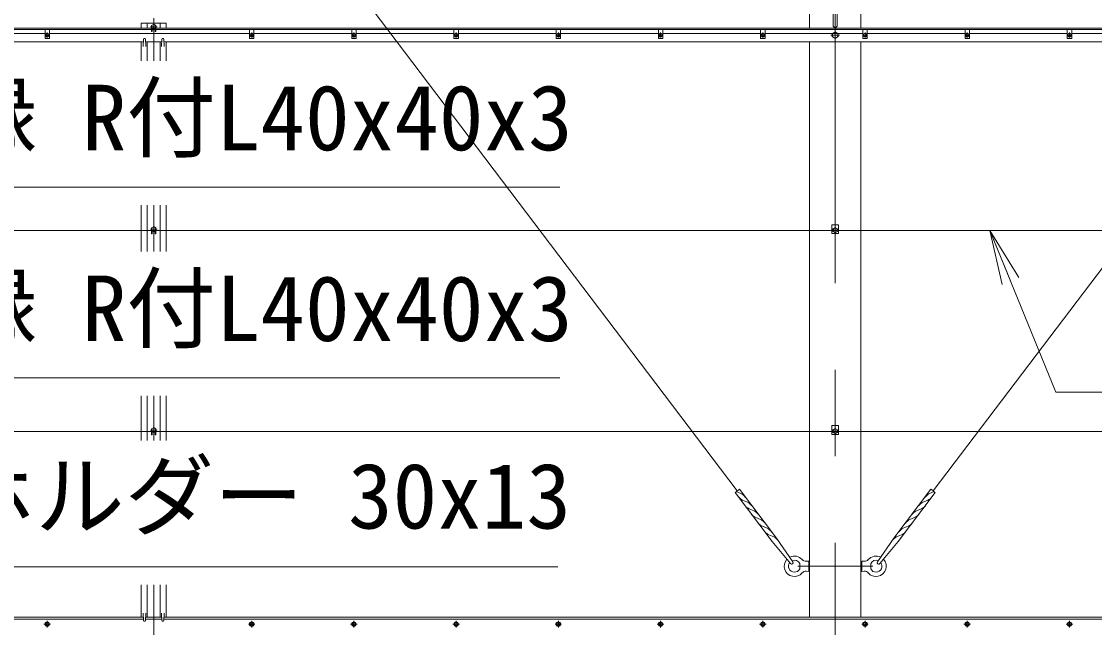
# Model space of a CAD drawing. Units: millimetres at full size; details may follow other scales. Extents: x -16800 to 16800, y -11880 to 11880.
# Drawn here: x -10058 to -6909, y -1673 to 108 of the extents above; entities that cross this region are included whole.
import ezdxf
from ezdxf.enums import TextEntityAlignment as Align

# ---------------------------------------------------------------- set-up
doc = ezdxf.new("R2010")
doc.units = ezdxf.units.MM
doc.header["$LTSCALE"] = 40
doc.linetypes.add('USER1', pattern=[50.8, 31.75, -6.35, 6.35, -6.35])
for name, color, linetype, lineweight in [('0-0_D-STR1', 1, 'Continuous', 18), ('0-1_D-BMK', 2, 'USER1', 13), ('0-2_D-STR3', 3, 'Continuous', 13), ('0-7_0', 7, 'Continuous', 18), ('0-9_D-STR-TXT', 7, 'Continuous', 13)]:
    doc.layers.add(name, color=color, linetype=linetype, lineweight=lineweight)
doc.styles.add('ＭＳ ゴシック', font='')
doc.styles.get('ＭＳ ゴシック').set_extended_font_data('MS Gothic')

# ---------------------------------------------------------------- blocks, each defined once
blk = doc.blocks.new('_Open')
at = {"layer": '0-7_0'}
blk.add_line((-40, 6.67), (0, 0), dxfattribs=at)
blk.add_lwpolyline([(-40, -6.67), (0, 0), (-40, 0)], dxfattribs=at)

msp = doc.modelspace()

# ---------------------------------------------------------------- linework, layer by layer
at = {"layer": '0-0_D-STR1'}
for p, q in [((-7595.08, 87.52), (-7595.08, 6357.52)), ((-9689.08, 87.52), (-9689.08, 102.52)), ((-9651.08, 87.52), (-9651.08, 102.52)), ((-9633.58, 87.52), (-9633.58, 102.52)), ((-13745.08, 87.52), (-870.08, 87.52)), ((-13745.08, 83.52), (-870.08, 83.52)), ((-11639.79, 47.52), (-9700.37, 47.52)), ((-9706.58, -7.89), (-9706.58, 47.52)), ((-9700.08, 55.9), (-9700.83, 34.4)), ((-9694.08, 55.9), (-9693.33, 34.4)), ((-9693.79, 47.52), (-9646.37, 47.52)), ((-9689.08, -7.89), (-9689.08, 47.52)), ((-9651.08, -7.89), (-9651.08, 47.52)), ((-9646.08, 55.9), (-9646.83, 34.4)), ((-9640.08, 55.9), (-9639.33, 34.4)), ((-9639.79, 47.52), (-5700.37, 47.52)), ((-9633.58, -7.89), (-9633.58, 47.52)), ((-7745.08, 47.52), (-7745.08, -1642.48)), ((-7595.08, -1642.48), (-7595.08, 47.52)), ((-9706.58, -568.05), (-9706.58, -432.24)), ((-9689.08, -568.05), (-9689.08, -432.24)), ((-9651.08, -568.05), (-9651.08, -432.24)), ((-9633.58, -568.05), (-9633.58, -432.24)), ((-9706.58, -1122.85), (-9706.58, -992.39)), ((-9689.08, -1122.85), (-9689.08, -992.39)), ((-9651.08, -1122.85), (-9651.08, -992.39)), ((-9633.58, -1122.85), (-9633.58, -992.39)), ((-9706.58, -1642.48), (-9706.58, -1547.19)), ((-9689.08, -1642.48), (-9689.08, -1547.19)), ((-9651.08, -1642.48), (-9651.08, -1547.19)), ((-9633.58, -1642.48), (-9633.58, -1547.19)), ((-9700.08, -1652.14), (-9700.83, -1630.64)), ((-9694.08, -1652.14), (-9693.33, -1630.64)), ((-9646.08, -1652.14), (-9646.83, -1630.64)), ((-9640.08, -1652.14), (-9639.33, -1630.64)), ((-11639.75, -1642.48), (-9700.42, -1642.48)), ((-9693.75, -1642.48), (-9646.42, -1642.48)), ((-9639.75, -1642.48), (-5700.42, -1642.48))]:
    msp.add_line(p, q, dxfattribs=at)
for points in [[(-7595.08, 6357.52), (-7745.08, 6357.52), (-7745.08, 87.52)], [(-9706.58, 87.52), (-9706.58, 102.52), (-9633.58, 102.52)]]:
    msp.add_lwpolyline(points, dxfattribs=at)
for centre, start, end in [((-9697.08, 54.65), 22.61986, 157.38014), ((-9643.08, 54.65), 22.61986, 157.38014), ((-9697.08, -1650.89), 202.61986, 337.38014), ((-9643.08, -1650.89), 202.61986, 337.38014)]:
    msp.add_arc(centre, 3.25, start, end, dxfattribs=at)
at = {"layer": '0-1_D-BMK'}
for p, q in [((-7670.08, -2693.48), (-7670.08, 6408.52)), ((-9670.08, 117.52), (-9670.08, -7.89)), ((-9990.02, 67.52), (-9975.14, 67.52)), ((-9982.58, 74.96), (-9982.58, 60.08)), ((-9660.08, 92.02), (-9680.08, 92.02)), ((-9390.02, 67.52), (-9375.14, 67.52)), ((-9382.58, 74.96), (-9382.58, 60.08)), ((-9090.02, 67.52), (-9075.14, 67.52)), ((-9082.58, 74.96), (-9082.58, 60.08)), ((-8790.02, 67.52), (-8775.14, 67.52)), ((-8782.58, 74.96), (-8782.58, 60.08)), ((-8490.02, 67.52), (-8475.14, 67.52)), ((-8482.58, 74.96), (-8482.58, 60.08)), ((-8190.02, 67.52), (-8175.14, 67.52)), ((-8182.58, 74.96), (-8182.58, 60.08)), ((-7890.02, 67.52), (-7875.14, 67.52)), ((-7882.58, 74.96), (-7882.58, 60.08)), ((-7657.33, 67.52), (-7682.83, 67.52)), ((-7590.02, 67.52), (-7575.14, 67.52)), ((-7582.58, 74.96), (-7582.58, 60.08)), ((-7290.02, 67.52), (-7275.14, 67.52)), ((-7282.58, 74.96), (-7282.58, 60.08)), ((-6990.02, 67.52), (-6975.14, 67.52)), ((-6982.58, 74.96), (-6982.58, 60.08)), ((-9670.08, -432.24), (-9670.08, -568.05)), ((-9660.08, -502.48), (-9680.08, -502.48)), ((-7680.08, -505.48), (-7660.08, -505.48)), ((-9670.08, -992.39), (-9670.08, -1122.85)), ((-9660.08, -1092.48), (-9680.08, -1092.48)), ((-7680.08, -1095.48), (-7660.08, -1095.48)), ((-7780.08, -1492.48), (-7560.08, -1492.48)), ((-9670.08, -1547.19), (-9670.08, -1982.48)), ((-9972.91, -1662.48), (-9992.25, -1662.48)), ((-9982.58, -1652.81), (-9982.58, -1672.15)), ((-9372.91, -1662.48), (-9392.25, -1662.48)), ((-9382.58, -1652.81), (-9382.58, -1672.15)), ((-9072.91, -1662.48), (-9092.25, -1662.48)), ((-9082.58, -1652.81), (-9082.58, -1672.15)), ((-8772.91, -1662.48), (-8792.25, -1662.48)), ((-8782.58, -1652.81), (-8782.58, -1672.15)), ((-8472.91, -1662.48), (-8492.25, -1662.48)), ((-8482.58, -1652.81), (-8482.58, -1672.15)), ((-8172.91, -1662.48), (-8192.25, -1662.48)), ((-8182.58, -1652.81), (-8182.58, -1672.15)), ((-7872.91, -1662.48), (-7892.25, -1662.48)), ((-7882.58, -1652.81), (-7882.58, -1672.15)), ((-7572.91, -1662.48), (-7592.25, -1662.48)), ((-7582.58, -1652.81), (-7582.58, -1672.15)), ((-7272.91, -1662.48), (-7292.25, -1662.48)), ((-7282.58, -1652.81), (-7282.58, -1672.15)), ((-6972.91, -1662.48), (-6992.25, -1662.48)), ((-6982.58, -1652.81), (-6982.58, -1672.15))]:
    msp.add_line(p, q, dxfattribs=at)
at = {"layer": '0-2_D-STR3'}
for p, q in [((-7382.51, -1271.1), (-4003.4, 3187.11)), ((-9577.86, 868.24), (-7957.58, -1271.04)), ((-7676.08, 129.52), (-7676.08, 95.52)), ((-7664.08, 129.52), (-7664.08, 95.52)), ((-9670.08, 99.53), (-9676.58, 95.77)), ((-9676.58, 95.77), (-9676.58, 88.27)), ((-9663.58, 95.77), (-9670.08, 99.53)), ((-9663.58, 88.27), (-9663.58, 95.77)), ((-10276.08, 72.52), (-9989.08, 72.52)), ((-9989.08, 83.52), (-9989.08, 57.52)), ((-9976.08, 83.52), (-9989.08, 83.52)), ((-9976.08, 83.52), (-9976.08, 57.52)), ((-9976.08, 72.52), (-9389.08, 72.52)), ((-9676.58, 88.27), (-9670.08, 84.52)), ((-9676.33, 88.12), (-9676.33, 78.02)), ((-9676.33, 78.02), (-9674.33, 78.02)), ((-9674.33, 86.97), (-9674.33, 78.02)), ((-9670.08, 84.52), (-9663.58, 88.27)), ((-9665.83, 86.97), (-9665.83, 78.02)), ((-9665.83, 78.02), (-9663.83, 78.02)), ((-9663.83, 88.12), (-9663.83, 78.02)), ((-9389.08, 83.52), (-9389.08, 57.52)), ((-9376.08, 83.52), (-9389.08, 83.52)), ((-9376.08, 83.52), (-9376.08, 57.52)), ((-9376.08, 72.52), (-9089.08, 72.52)), ((-9089.08, 83.52), (-9089.08, 57.52)), ((-9076.08, 83.52), (-9089.08, 83.52)), ((-9076.08, 83.52), (-9076.08, 57.52)), ((-9076.08, 72.52), (-8789.08, 72.52)), ((-8789.08, 83.52), (-8789.08, 57.52)), ((-8776.08, 83.52), (-8789.08, 83.52)), ((-8776.08, 83.52), (-8776.08, 57.52)), ((-8776.08, 72.52), (-8489.08, 72.52)), ((-8489.08, 83.52), (-8489.08, 57.52)), ((-8476.08, 83.52), (-8489.08, 83.52)), ((-8476.08, 83.52), (-8476.08, 57.52)), ((-8476.08, 72.52), (-8189.08, 72.52)), ((-8189.08, 83.52), (-8189.08, 57.52)), ((-8176.08, 83.52), (-8189.08, 83.52)), ((-8176.08, 83.52), (-8176.08, 57.52)), ((-8176.08, 72.52), (-7889.08, 72.52)), ((-7889.08, 83.52), (-7889.08, 57.52)), ((-7876.08, 83.52), (-7889.08, 83.52)), ((-7876.08, 83.52), (-7876.08, 57.52)), ((-7876.08, 72.52), (-7589.08, 72.52)), ((-7678.58, 72.43), (-7670.08, 77.34)), ((-7678.58, 62.61), (-7678.58, 72.43)), ((-7589.08, 83.52), (-7589.08, 57.52)), ((-7576.08, 83.52), (-7589.08, 83.52)), ((-7576.08, 83.52), (-7576.08, 57.52)), ((-7576.08, 72.52), (-7289.08, 72.52)), ((-7289.08, 83.52), (-7289.08, 57.52)), ((-7276.08, 83.52), (-7289.08, 83.52)), ((-7276.08, 83.52), (-7276.08, 57.52)), ((-7276.08, 72.52), (-6989.08, 72.52)), ((-6989.08, 83.52), (-6989.08, 57.52)), ((-6976.08, 83.52), (-6989.08, 83.52)), ((-6976.08, 83.52), (-6976.08, 57.52)), ((-6976.08, 72.52), (-6689.08, 72.52)), ((-9976.08, 57.52), (-9989.08, 57.52)), ((-9376.08, 57.52), (-9389.08, 57.52)), ((-9076.08, 57.52), (-9089.08, 57.52)), ((-8776.08, 57.52), (-8789.08, 57.52)), ((-8476.08, 57.52), (-8489.08, 57.52)), ((-8176.08, 57.52), (-8189.08, 57.52)), ((-7876.08, 57.52), (-7889.08, 57.52)), ((-7670.08, 57.71), (-7678.58, 62.61)), ((-7661.58, 62.61), (-7670.08, 57.71)), ((-7576.08, 57.52), (-7589.08, 57.52)), ((-7276.08, 57.52), (-7289.08, 57.52)), ((-6976.08, 57.52), (-6989.08, 57.52)), ((-7660.58, -489.48), (-7679.58, -489.48)), ((-7679.58, -489.48), (-7679.58, -515.48)), ((-7676.58, -501.73), (-7670.08, -497.97)), ((-7676.58, -509.23), (-7676.58, -501.73)), ((-7670.08, -497.97), (-7663.58, -501.73)), ((-7663.58, -501.73), (-7663.58, -509.23)), ((-7660.58, -489.48), (-7660.58, -515.48)), ((-873.22, -506.48), (-13652.88, -506.48)), ((-9676.33, -506.38), (-9676.33, -516.48)), ((-9676.33, -516.48), (-9674.33, -516.48)), ((-9674.33, -507.53), (-9674.33, -516.48)), ((-9665.83, -507.53), (-9665.83, -516.48)), ((-9665.83, -516.48), (-9663.83, -516.48)), ((-9663.83, -506.38), (-9663.83, -516.48)), ((-7660.58, -515.48), (-7679.58, -515.48)), ((-7670.08, -512.98), (-7676.58, -509.23)), ((-7663.58, -509.23), (-7670.08, -512.98)), ((-5470.08, -1096.48), (-13652.88, -1096.48)), ((-9670.08, -1084.97), (-9676.58, -1088.73)), ((-9676.58, -1088.73), (-9676.58, -1096.23)), ((-9676.58, -1096.23), (-9670.08, -1099.98)), ((-9676.33, -1096.38), (-9676.33, -1106.48)), ((-9674.33, -1097.53), (-9674.33, -1106.48)), ((-9663.58, -1088.73), (-9670.08, -1084.97)), ((-9670.08, -1099.98), (-9663.58, -1096.23)), ((-9665.83, -1097.53), (-9665.83, -1106.48)), ((-9663.83, -1096.38), (-9663.83, -1106.48)), ((-9663.58, -1096.23), (-9663.58, -1088.73)), ((-7660.58, -1079.48), (-7679.58, -1079.48)), ((-7679.58, -1079.48), (-7679.58, -1105.48)), ((-7676.58, -1091.73), (-7670.08, -1087.97)), ((-7676.58, -1099.23), (-7676.58, -1091.73)), ((-7670.08, -1102.98), (-7676.58, -1099.23)), ((-7670.08, -1087.97), (-7663.58, -1091.73)), ((-7663.58, -1099.23), (-7670.08, -1102.98)), ((-7663.58, -1091.73), (-7663.58, -1099.23)), ((-7660.58, -1079.48), (-7660.58, -1105.48)), ((-9676.33, -1106.48), (-9674.33, -1106.48)), ((-9665.83, -1106.48), (-9663.83, -1106.48)), ((-7660.58, -1105.48), (-7679.58, -1105.48)), ((-7855.11, -1419.59), (-7963.79, -1276.1)), ((-7946.98, -1279), (-7960.47, -1273.31)), ((-7842.35, -1409.93), (-7951.03, -1266.44)), ((-7497.78, -1409.94), (-7389.05, -1266.49)), ((-7485.03, -1419.61), (-7376.3, -1276.16)), ((-7393.11, -1279.05), (-7379.61, -1273.37)), ((-7927.66, -1304.51), (-7941.71, -1298.58)), ((-7412.44, -1304.56), (-7398.38, -1298.63)), ((-7908.34, -1330.02), (-7922.39, -1324.09)), ((-7889.02, -1355.53), (-7903.07, -1349.6)), ((-7451.1, -1355.56), (-7437.04, -1349.64)), ((-7431.77, -1330.06), (-7417.71, -1324.14)), ((-7869.7, -1381.03), (-7883.75, -1375.11)), ((-7470.43, -1381.06), (-7456.37, -1375.14)), ((-7850.38, -1406.54), (-7864.43, -1400.62)), ((-7842.35, -1409.93), (-7794.13, -1479.4)), ((-7497.78, -1409.94), (-7546.03, -1479.4)), ((-7489.76, -1406.56), (-7475.7, -1400.64)), ((-7855.11, -1419.59), (-7801.3, -1484.83)), ((-7485.03, -1419.61), (-7538.86, -1484.84)), ((-7747.86, -1477.48), (-7755.41, -1477.97)), ((-7747.86, -1477.48), (-7747.86, -1507.48)), ((-7592.3, -1477.48), (-7592.3, -1507.48)), ((-7592.3, -1477.48), (-7584.75, -1477.97)), ((-7774.3, -1484.48), (-7774.3, -1500.48)), ((-7747.86, -1507.48), (-7755.41, -1506.99)), ((-7747.86, -1484.48), (-7745.08, -1484.48)), ((-7747.86, -1500.48), (-7745.08, -1500.48)), ((-7595.08, -1484.48), (-7592.3, -1484.48)), ((-7595.08, -1500.48), (-7592.3, -1500.48)), ((-7592.3, -1507.48), (-7584.75, -1506.99)), ((-7565.86, -1484.48), (-7565.86, -1500.48)), ((-11639.92, -1647.48), (-9700.25, -1647.48)), ((-9693.92, -1647.48), (-9646.25, -1647.48)), ((-9639.92, -1647.48), (-5700.25, -1647.48))]:
    msp.add_line(p, q, dxfattribs=at)
for points in [[(-9982.58, 73.27), (-9987.56, 70.4), (-9987.56, 64.65), (-9982.58, 61.77), (-9977.6, 64.65), (-9977.6, 70.4)], [(-9382.58, 73.27), (-9387.56, 70.4), (-9387.56, 64.65), (-9382.58, 61.77), (-9377.6, 64.65), (-9377.6, 70.4)], [(-9082.58, 73.27), (-9087.56, 70.4), (-9087.56, 64.65), (-9082.58, 61.77), (-9077.6, 64.65), (-9077.6, 70.4)], [(-8782.58, 73.27), (-8787.56, 70.4), (-8787.56, 64.65), (-8782.58, 61.77), (-8777.6, 64.65), (-8777.6, 70.4)], [(-8482.58, 73.27), (-8487.56, 70.4), (-8487.56, 64.65), (-8482.58, 61.77), (-8477.6, 64.65), (-8477.6, 70.4)], [(-8182.58, 73.27), (-8187.56, 70.4), (-8187.56, 64.65), (-8182.58, 61.77), (-8177.6, 64.65), (-8177.6, 70.4)], [(-7882.58, 73.27), (-7887.56, 70.4), (-7887.56, 64.65), (-7882.58, 61.77), (-7877.6, 64.65), (-7877.6, 70.4)], [(-7582.58, 73.27), (-7587.56, 70.4), (-7587.56, 64.65), (-7582.58, 61.77), (-7577.6, 64.65), (-7577.6, 70.4)], [(-7282.58, 73.27), (-7287.56, 70.4), (-7287.56, 64.65), (-7282.58, 61.77), (-7277.6, 64.65), (-7277.6, 70.4)], [(-6982.58, 73.27), (-6987.56, 70.4), (-6987.56, 64.65), (-6982.58, 61.77), (-6977.6, 64.65), (-6977.6, 70.4)], [(-9663.58, -498.73), (-9670.08, -494.97), (-9676.58, -498.73), (-9676.58, -506.23), (-9670.08, -509.98), (-9663.58, -506.23)], [(-9982.58, -1656.73), (-9987.56, -1659.6), (-9987.56, -1665.35), (-9982.58, -1668.23), (-9977.6, -1665.35), (-9977.6, -1659.6)], [(-9382.58, -1656.73), (-9387.56, -1659.6), (-9387.56, -1665.35), (-9382.58, -1668.23), (-9377.6, -1665.35), (-9377.6, -1659.6)], [(-9082.58, -1656.73), (-9087.56, -1659.6), (-9087.56, -1665.35), (-9082.58, -1668.23), (-9077.6, -1665.35), (-9077.6, -1659.6)], [(-8782.58, -1656.73), (-8787.56, -1659.6), (-8787.56, -1665.35), (-8782.58, -1668.23), (-8777.6, -1665.35), (-8777.6, -1659.6)], [(-8482.58, -1656.73), (-8487.56, -1659.6), (-8487.56, -1665.35), (-8482.58, -1668.23), (-8477.6, -1665.35), (-8477.6, -1659.6)], [(-8182.58, -1656.73), (-8187.56, -1659.6), (-8187.56, -1665.35), (-8182.58, -1668.23), (-8177.6, -1665.35), (-8177.6, -1659.6)], [(-7882.58, -1656.73), (-7887.56, -1659.6), (-7887.56, -1665.35), (-7882.58, -1668.23), (-7877.6, -1665.35), (-7877.6, -1659.6)], [(-7582.58, -1656.73), (-7587.56, -1659.6), (-7587.56, -1665.35), (-7582.58, -1668.23), (-7577.6, -1665.35), (-7577.6, -1659.6)], [(-7282.58, -1656.73), (-7287.56, -1659.6), (-7287.56, -1665.35), (-7282.58, -1668.23), (-7277.6, -1665.35), (-7277.6, -1659.6)], [(-6982.58, -1656.73), (-6987.56, -1659.6), (-6987.56, -1665.35), (-6982.58, -1668.23), (-6977.6, -1665.35), (-6977.6, -1659.6)]]:
    msp.add_lwpolyline(points, close=True, dxfattribs=at)
msp.add_lwpolyline([(-7670.08, 77.34), (-7661.58, 72.43), (-7661.58, 62.61)], dxfattribs=at)
for centre, radius in [((-9670.08, 92.02), 6.25), ((-9982.58, 67.52), 4.98), ((-9382.58, 67.52), 4.98), ((-9082.58, 67.52), 4.98), ((-8782.58, 67.52), 4.98), ((-8482.58, 67.52), 4.98), ((-8182.58, 67.52), 4.98), ((-7882.58, 67.52), 4.98), ((-7670.08, 67.52), 8.25), ((-7582.58, 67.52), 4.98), ((-7282.58, 67.52), 4.98), ((-6982.58, 67.52), 4.98), ((-9670.08, -502.48), 6.25), ((-7670.08, -505.48), 6.25), ((-9670.08, -1092.48), 6.25), ((-7670.08, -1095.48), 6.25), ((-9982.58, -1662.48), 6.5), ((-9982.58, -1662.48), 4.98), ((-9382.58, -1662.48), 6.5), ((-9382.58, -1662.48), 4.98), ((-9082.58, -1662.48), 6.5), ((-9082.58, -1662.48), 4.98), ((-8782.58, -1662.48), 6.5), ((-8782.58, -1662.48), 4.98), ((-8482.58, -1662.48), 6.5), ((-8482.58, -1662.48), 4.98), ((-8182.58, -1662.48), 6.5), ((-8182.58, -1662.48), 4.98), ((-7882.58, -1662.48), 6.5), ((-7882.58, -1662.48), 4.98), ((-7582.58, -1662.48), 6.5), ((-7582.58, -1662.48), 4.98), ((-7282.58, -1662.48), 6.5), ((-7282.58, -1662.48), 4.98), ((-6982.58, -1662.48), 6.5), ((-6982.58, -1662.48), 4.98)]:
    msp.add_circle(centre, radius, dxfattribs=at)
for centre, radius, start, end in [((-7670.08, 95.52), 6, 180, 0), ((-7889.31, -1361.18), 113.07, 123.08348, 131.19734), ((-7930.06, -1270.94), 30, 217.14048, 247.14057), ((-7958.63, -1306.64), 30, 34.76975, 67.14056), ((-7381.47, -1306.7), 30, 112.83924, 145.21005), ((-7410.03, -1270.99), 30, 292.83923, 322.83932), ((-7450.81, -1361.21), 113.07, 48.78246, 56.89632), ((-7910.74, -1296.45), 30, 217.14048, 247.14057), ((-7939.31, -1332.15), 30, 34.76975, 67.14056), ((-7400.8, -1332.2), 30, 112.83924, 145.21005), ((-7429.36, -1296.49), 30, 292.83923, 322.83932), ((-7891.42, -1321.96), 30, 217.13929, 247.13911), ((-7919.99, -1357.66), 30, 34.76865, 67.14056), ((-7420.12, -1357.71), 30, 112.83924, 145.21114), ((-7448.69, -1321.99), 30, 292.84069, 322.84051), ((-7872.1, -1347.47), 30, 217.14048, 247.14057), ((-7900.67, -1383.17), 30, 34.76881, 67.14056), ((-7881.35, -1408.68), 30, 34.76975, 67.14056), ((-7458.78, -1408.71), 30, 112.83924, 145.21005), ((-7439.45, -1383.21), 30, 112.83924, 145.21099), ((-7468.01, -1347.49), 30, 292.83923, 322.83932), ((-7852.78, -1372.97), 30, 217.14048, 247.14057), ((-7862.03, -1434.19), 30, 34.76865, 67.13912), ((-7478.11, -1434.21), 30, 112.84068, 145.21114), ((-7487.34, -1373), 30, 292.83923, 322.83932), ((-7789.86, -1492.48), 30, 137.09413, 319.66701), ((-7789.86, -1492.48), 30, 40.33299, 117.18616), ((-7797.71, -1482.12), 4.5, 217.13846, 37.13846), ((-7789.86, -1492.48), 17.5, 27.20289, 111.69501), ((-7756.32, -1464), 14, 220.33299, 273.7314), ((-7583.84, -1464), 14, 266.2686, 319.66701), ((-7550.3, -1492.48), 30, 62.79364, 139.66701), ((-7550.3, -1492.48), 30, 220.33299, 42.88567), ((-7550.3, -1492.48), 17.5, 68.28479, 152.79711), ((-7542.45, -1482.12), 4.5, 142.84134, 322.84134), ((-7789.86, -1492.48), 17.5, 142.58529, 332.79711), ((-7756.32, -1520.96), 14, 86.2686, 139.66701), ((-7583.84, -1520.96), 14, 40.33299, 93.7314), ((-7550.3, -1492.48), 17.5, 207.20289, 37.39451)]:
    msp.add_arc(centre, radius, start, end, dxfattribs=at)
at = {"layer": '0-9_D-STR-TXT'}
for points in [[(-8477.94, -378.95), (-11269.45, -378.95), (-11403.92, 57.66)], [(-5777, -981.53), (-7022.32, -981.53), (-7215.26, -508.33)], [(-8477.94, -939.11), (-11269.45, -939.11), (-11269.45, -1664.57)], [(-8484.03, -1493.91), (-11269.45, -1493.91), (-11269.45, -1666.57)]]:
    msp.add_lwpolyline(points, dxfattribs=at)

# ---------------------------------------------------------------- block references
at = {"layer": '0-9_D-STR-TXT', "xscale": 4, "yscale": 4, "rotation": 112.18264}
msp.add_blockref('_Open', (-7216.01, -506.48), dxfattribs=at)

# ---------------------------------------------------------------- texts
at = {"layer": '0-9_D-STR-TXT', "style": 'ＭＳ ゴシック'}
for s, p in [('孔付胴縁 R付L40x40x3', (-11061.7, -328.61)), ('孔付胴縁 R付L40x40x3', (-11061.7, -888.76)), ('ネットホルダー 30x13', (-11067.79, -1439.5))]:
    msp.add_text(s, height=192.4, dxfattribs=at).set_placement(p, align=Align.BOTTOM_LEFT)

doc.saveas('drawing.dxf')
